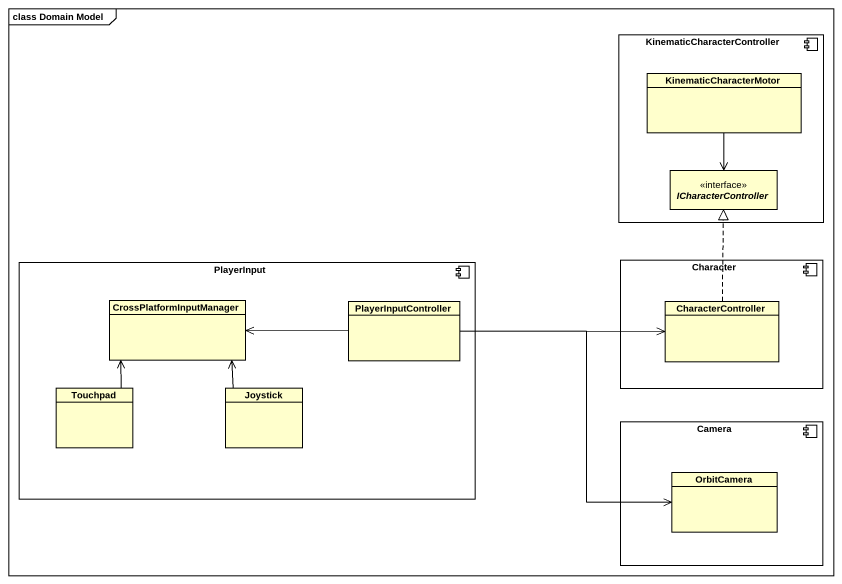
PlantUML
@startuml
mainframe class Domain Model
hide circle
hide empty members
component KinematicCharacterController {
  class KinematicCharacterMotor
  interface ICharacterController
}
component PlayerInput {
  class CrossPlatformInputManager
  class PlayerInputController
  class Touchpad
  class Joystick
}
component Character {
  class CharacterController
}
component Camera {
  class OrbitCamera
}
KinematicCharacterMotor --> ICharacterController
PlayerInputController -left-> CrossPlatformInputManager
PlayerInputController -right-> CharacterController
PlayerInputController -right-> OrbitCamera
CharacterController .up.|> ICharacterController
Touchpad -up-> CrossPlatformInputManager
Joystick -up-> CrossPlatformInputManager
@enduml
